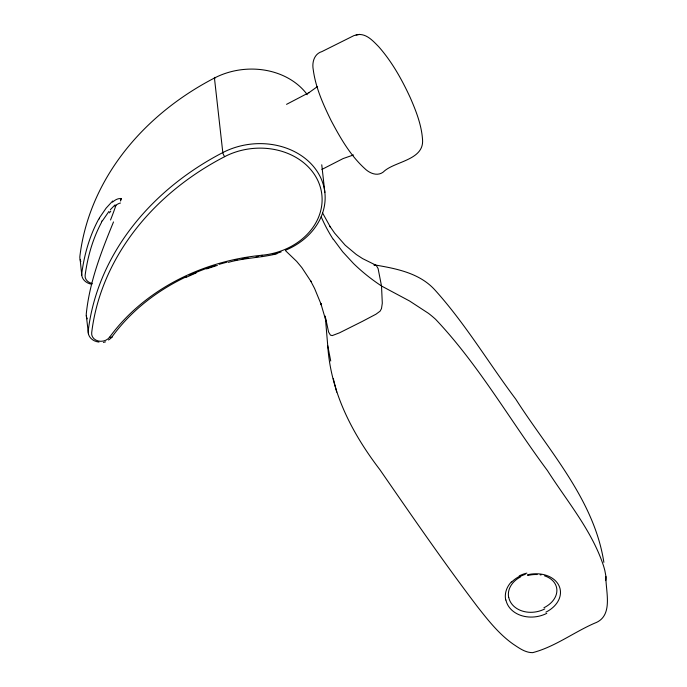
<?xml version="1.0" encoding="UTF-8"?>
<svg xmlns="http://www.w3.org/2000/svg" width="687" height="687" viewBox="0 0 687 687"><rect width="100%" height="100%" fill="white"/><g stroke="black" fill="none" stroke-linecap="round" stroke-linejoin="round"><path stroke-width="1.03" d="M120.723 200.338L121.144 198.62L120.508 198.423M113.51 221.935C101.41 251.433 89.611 281.593 86.313 313.555A12.993 11.052 -8.5 0 0 87.24 318.828M101.53 222.365C92.728 238.758 87.584 256.981 85.119 275.367A9.73 7.746 -2.3 0 0 92.152 283.482M98.67 219.179C89.593 235.873 84.346 254.482 81.787 273.246A12.993 10.442 -3.3 0 0 91.835 284.272M99.323 218.045L106.107 208.144L112.677 200.999M102.354 220.931L108.941 211.424M110.341 209.715L114.952 204.949M317.583 86.476L308.703 92.848L309.451 92.393L286.539 104.347M321.885 169.44L343.114 158.568L353.444 154.97M186.074 277.368L196.293 272.842M105.523 341.86L103.402 342.427M359.576 34.35L354.08 35.535L321.945 51.577C314.139 53.844 311.855 62.465 313.246 69.653C315.599 87.627 323.199 104.415 331.1 120.551C340.194 137.692 350.061 155.047 364.479 168.306C369.254 173.09 377.086 176.739 383.243 172.076C393.763 161.308 424.137 160.552 422.548 139.727C421.569 124.991 416.073 111.019 410.233 97.614C401.826 79.443 391.942 61.684 378.623 46.622C373.11 41.04 366.6 33.586 357.961 34.582M206.598 268.892L217.375 265.362M276.955 253.769C260.983 257.805 244.271 257.831 228.367 262.357M373.943 265.045L376.244 265.422L378.09 268.523L381.517 286.015L382.298 303.199L381.491 308.609L380.057 311.202L375.969 314.208L362.392 321.37L339.438 332.852L332.268 335.582L330.43 335.127L328.575 332.027L325.664 318.27M356.098 34.865L357.729 34.625M374.862 264.942C396.193 268.591 419.25 272.945 434.579 289.613C465.133 323.328 488.526 362.882 515.774 399.173C548.758 450.809 594.152 499.569 603.873 562.352M375.78 265.139L362.59 258.604L356.33 254.533L345.2 245.216L334.655 233.159L329.915 226.298L330.464 227.217L322.564 212.936M381.517 286.015L409.555 300.992L428.448 313.324A122.93 101.427 -6.4 0 1 435.61 319.318C478.762 364.891 510.055 420.358 547.427 470.552C567.196 501.467 591.859 530.493 603.512 565.822A114.652 94.6 -6.4 0 1 604.886 570.734L605.848 575.929A30.03 24.775 -6.4 0 1 605.951 577.295L605.822 579.639A10.769 8.888 -6.4 0 1 605.608 580.609M285.406 250.575L296.681 261.404L301.851 267.612L311.108 281.644L310.541 280.708L314.577 288.454L321.49 305.226L320.795 303.336L326.05 321.224M333.367 239.265L342.71 251.82L353.504 263.507A213.812 176.413 -6.4 0 0 381.534 285.998M325.234 316.089L327.742 345.681C330.67 392.062 352.062 433.274 379.808 469.582C411.753 515.774 443.562 562.095 477.542 606.827C488.139 620.318 498.968 634.067 513.095 644.071C518.977 647.97 525.237 652.71 532.64 652.65C554.753 646.931 573.757 632.272 594.581 623.212C613.912 616.291 605.556 591.438 605.9 576.513M330.722 361.036L327.742 345.681M333.289 378.58L334.895 384.926M335.058 385.484L336.724 392.097M86.296 315.522L88.511 334.268M262.082 256.088L262.159 256.646L262.048 255.238A64.939 53.577 -6.4 0 0 319.206 183.773A64.939 53.577 -6.4 0 0 224.649 156.653A3.246 0.773 62.6 0 1 222.811 152.574L214.447 78.026A3.246 0.773 62.6 0 1 215.435 77.914M321.756 164.794L324.865 192.48M80.156 259.729L81.762 275.135M544.551 575.843A24.483 17.948 -12.2 0 1 556.882 590.717A24.483 17.948 -12.2 0 1 543.898 607.763M527.771 575.508A24.483 17.948 -12.2 0 1 537.208 574.538M540.111 574.813A24.483 17.948 -12.2 0 1 541.064 574.967M544.774 608.922A24.492 19.425 -10.4 0 1 508.766 597.458M520.574 576.299A24.414 19.846 -8.1 0 1 525.297 574.366M520.497 576.951A24.44 19.159 -9.3 0 0 508.406 593.267A24.543 19.476 -9.9 0 0 508.689 597.475M527.315 574.83A27.858 20.756 -11.6 0 1 558.84 585.41A27.858 20.756 -11.6 0 1 545.899 612.151M546.792 613.345A27.892 22.233 -10 0 1 505.933 599.957M519.226 575.912A27.686 22.551 -7.9 0 1 526.843 573.121M511.669 582.044A27.695 21.855 -9 0 1 519.552 576.359M511.377 581.872A27.781 22.302 -7.9 0 0 505.349 595.191A27.918 22.259 -9.5 0 0 505.726 600M333.195 239.342A211.605 174.601 -6.4 0 1 321.198 216.783M108.52 339.979A12.984 10.717 -6.4 0 0 112.161 336.673A193.33 159.521 -6.4 0 1 186.289 276.767M189.097 275.47A193.33 159.521 -6.4 0 1 215.16 265.534M219.119 264.34A193.33 159.521 -6.4 0 1 227.079 262.168M235.074 260.296A193.33 159.521 -6.4 0 1 237.075 259.866M242.09 258.887A193.33 159.521 -6.4 0 1 248.101 257.857M256.096 256.74A193.33 159.521 -6.4 0 1 258.089 256.509M285.646 250.197A68.185 56.257 -6.4 0 0 317.446 171.844A68.185 56.257 -6.4 0 0 222.811 152.574A274.542 226.53 -6.4 0 0 88.245 330.799A12.984 10.717 -6.4 0 0 98.98 342.074M281.138 251.931A68.185 56.257 -6.4 0 1 272.713 254.353M307.295 94.712A68.185 56.257 -6.4 0 0 214.447 78.026A274.542 226.53 -6.4 0 0 79.89 256.26A12.984 10.717 -6.4 0 0 80.834 261.455M112.161 336.673A3.246 1.46 36.1 0 1 109.611 337.18A9.738 8.038 -6.4 0 1 98.224 340.975A9.738 8.038 -6.4 0 1 91.68 332.774A271.253 223.816 -6.4 0 1 224.658 156.662M109.611 337.18A196.576 162.201 -6.4 0 1 262.048 255.238M120.629 201.042A3.555 2.937 -6.5 0 1 121.298 198.715M115.974 205.233A43.272 6.363 -68.4 0 1 110.521 219.986M112.496 202.133A43.152 14.375 -69.4 0 1 120.431 198.629M98.756 219.445A85.918 37.467 -87.7 0 1 99.409 218.311M114.755 206.169A39.666 13.268 -69.2 0 1 120.448 203.026M109.422 212.884A119.581 58.842 88.9 0 1 110.779 211.132M101.41 222.004A81.59 35.947 -88.5 0 1 102.243 220.579"/></g></svg>
